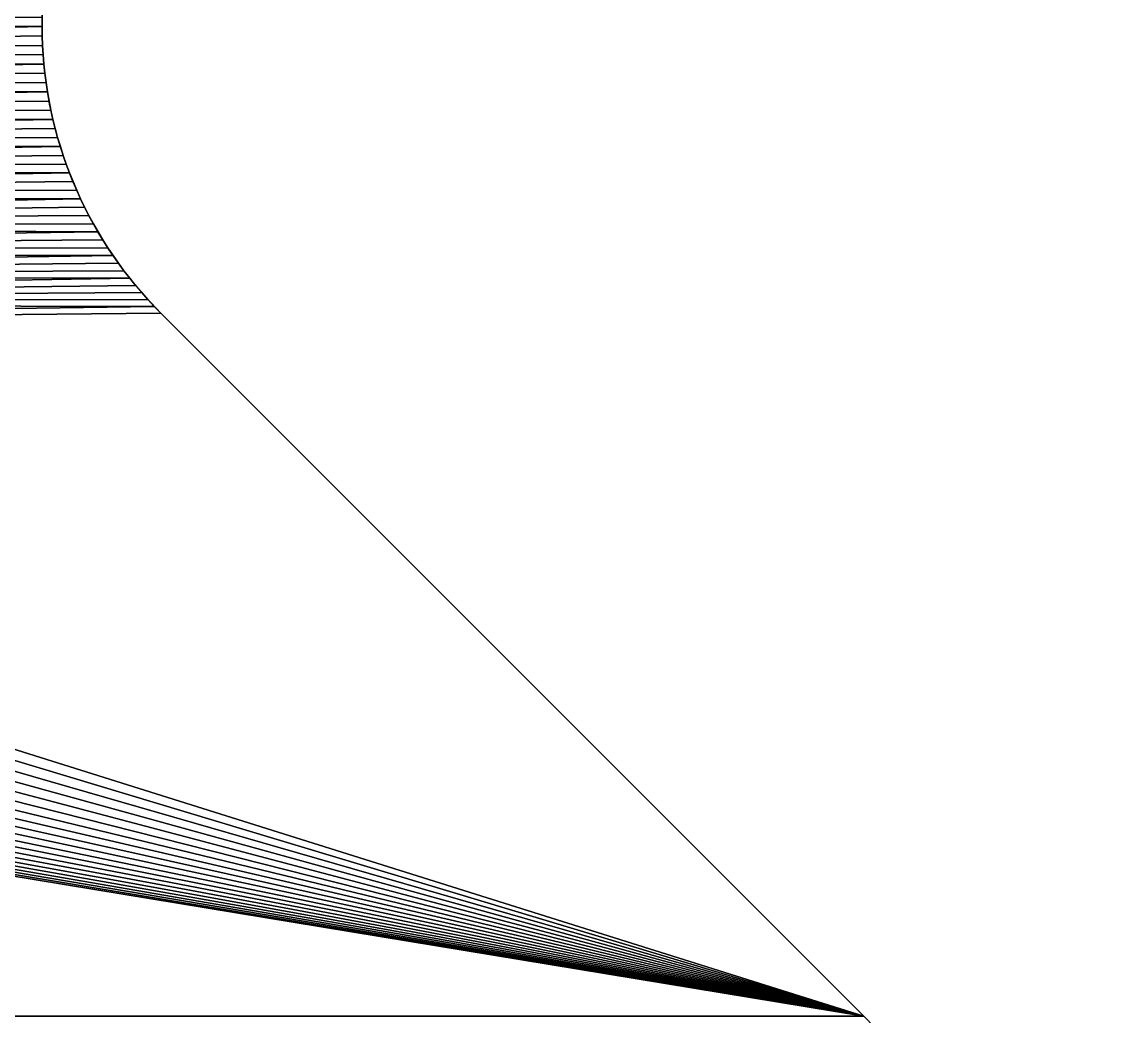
# Model space of a CAD drawing. Header units: millimetres. Extents: x 2854 to 3045, y 1707 to 1839.
# Drawn here: x 2960.748 to 2963.728, y 1827.956 to 1830.656 of the extents above; entities that cross this region are included whole.
import ezdxf

# ---------------------------------------------------------------- set-up
doc = ezdxf.new("R2010")
doc.units = ezdxf.units.MM

# ---------------------------------------------------------------- blocks, each defined once
blk = doc.blocks.new('Espaciador')
at = {"color": 250, "true_color": 0x1e1e1e}
for p, q in [((0.7182, 12.7933), (-1.191, 10.8841)), ((0.7182, 12.7933, 10), (-1.191, 10.8841, 10)), ((-1.3059, 10.7841), (-1.3059, 10.7841, 10))]:
    blk.add_line(p, q, dxfattribs=at)
at = {"color": 40, "true_color": 0xffcc32}
for p, q in [((0.7182, 12.7933), (0.7182, 12.7933, 10)), ((-1.191, 10.8841), (-1.191, 10.8841, 10))]:
    blk.add_line(p, q, dxfattribs=at)
for p, q in [((-1.2278, 10.849), (-1.2278, 10.849, 10)), ((-1.2092, 10.8664), (-1.2092, 10.8664, 10)), ((-1.2468, 10.8321), (-1.2468, 10.8321, 10)), ((-1.2858, 10.7997), (-1.2858, 10.7997, 10)), ((-1.2661, 10.8157), (-1.2661, 10.8157, 10)), ((-1.3264, 10.769), (-1.3264, 10.769, 10)), ((-1.3683, 10.7403), (-1.3683, 10.7403, 10)), ((-1.3472, 10.7544), (-1.3472, 10.7544, 10)), ((-1.4336, 10.7009), (-1.4336, 10.7009, 10)), ((-1.4115, 10.7136), (-1.4115, 10.7136, 10)), ((-1.3898, 10.7267), (-1.3898, 10.7267, 10)), ((-1.4785, 10.6772), (-1.4785, 10.6772, 10)), ((-1.4559, 10.6888), (-1.4559, 10.6888, 10)), ((-1.5479, 10.6457), (-1.5479, 10.6457, 10)), ((-1.5245, 10.6557), (-1.5245, 10.6557, 10)), ((-1.5014, 10.6662), (-1.5014, 10.6662, 10)), ((-1.6435, 10.6112), (-1.6435, 10.6112, 10)), ((-1.6193, 10.6189), (-1.6193, 10.6189, 10)), ((-1.5953, 10.6273), (-1.5953, 10.6273, 10)), ((-1.5715, 10.6362), (-1.5715, 10.6362, 10)), ((-1.7667, 10.5807), (-1.7667, 10.5807, 10)), ((-1.7418, 10.5856), (-1.7418, 10.5856, 10)), ((-1.717, 10.5911), (-1.717, 10.5911, 10)), ((-1.6923, 10.5972), (-1.6923, 10.5972, 10)), ((-1.6678, 10.6039), (-1.6678, 10.6039, 10)), ((-1.9688, 10.5619), (-1.9688, 10.5619, 10)), ((-1.9434, 10.5622), (-1.9434, 10.5622, 10)), ((-1.918, 10.5631), (-1.918, 10.5631, 10)), ((-1.8927, 10.5646), (-1.8927, 10.5646, 10)), ((-1.8673, 10.5666), (-1.8673, 10.5666, 10)), ((-1.8421, 10.5693), (-1.8421, 10.5693, 10)), ((-1.8169, 10.5725), (-1.8169, 10.5725, 10)), ((-1.7917, 10.5763), (-1.7917, 10.5763, 10))]:
    blk.add_line(p, q)
at = {"color": 250, "true_color": 0x1e1e1e, "extrusion": (-4.04544e-32, -4.04544e-32, -1)}
blk.add_arc((1.9688, 11.6619), 1.1, 225, 315, dxfattribs=at)
at = {"color": 250, "true_color": 0x1e1e1e, "extrusion": (-5.80078e-14, 5.80078e-14, -1)}
blk.add_arc((1.9688, 11.6619, -10), 1.1, 225, 315, dxfattribs=at)
at = {"color": 250, "true_color": 0x1e1e1e}
mesh = blk.add_polyface(dxfattribs=at)
corners = [(-1.8903, 7.0788), (-1.9688, 10.5619), (-1.9434, 10.5622), (-1.918, 10.5631), (-1.8927, 10.5646), (-1.8673, 10.5666), (-1.812, 7.0726), (-1.8421, 10.5693), (-1.8169, 10.5725), (-1.7917, 10.5763), (-1.7342, 7.0623), (-1.7667, 10.5807), (-1.7418, 10.5856), (-1.717, 10.5911), (-1.657, 7.048), (-1.6923, 10.5972), (-1.6678, 10.6039), (-1.6435, 10.6112), (-1.5806, 7.0297), (-1.6193, 10.6189), (-1.5953, 10.6273), (-1.5715, 10.6362), (-1.5053, 7.0074), (-1.5479, 10.6457), (-1.5245, 10.6557), (-1.5014, 10.6662), (-1.4313, 6.9812), (-1.4785, 10.6772), (-1.4559, 10.6888), (-1.4336, 10.7009), (-1.4115, 10.7136), (-1.3587, 6.9511), (-1.3898, 10.7267), (-1.3683, 10.7403), (-1.3472, 10.7544), (-1.2879, 6.9173), (-1.3264, 10.769), (-1.3059, 10.7841), (-1.2858, 10.7997), (-1.2188, 6.8798), (-1.2661, 10.8157), (-1.2468, 10.8321), (-1.2278, 10.849), (-1.2092, 10.8664), (-1.1519, 6.8388), (-1.191, 10.8841), (0.7182, 12.7933), (-1.0872, 6.7943), (-1.0249, 6.7465), (-0.9651, 6.6955), (1.7309, 10.5306), (1.6793, 13.4539), (1.7563, 13.487), (1.7326, 10.596), (1.7378, 10.6612), (1.7463, 10.7261), (1.7582, 10.7904)]
mesh.append_faces([[corners[k] for k in face] for face in [(44, 46, 47), (47, 46, 48), (48, 46, 49), (50, 52, 53), (53, 52, 54), (54, 52, 55), (55, 52, 56)]], dxfattribs={"vtx0": -1, "vtx1": -1, "color": 250})
mesh.append_faces([[corners[k] for k in face] for face in [(0, 1, 2), (0, 2, 3), (0, 3, 4), (0, 4, 5), (6, 5, 7), (6, 7, 8), (6, 8, 9), (10, 9, 11), (10, 11, 12), (10, 12, 13), (14, 13, 15), (14, 15, 16), (14, 16, 17), (18, 17, 19), (18, 19, 20), (18, 20, 21), (22, 21, 23), (22, 23, 24), (22, 24, 25), (26, 25, 27), (26, 27, 28), (26, 28, 29), (26, 29, 30), (31, 30, 32), (31, 32, 33), (31, 33, 34), (35, 34, 36), (35, 36, 37), (35, 37, 38), (39, 38, 40), (39, 40, 41), (39, 41, 42), (39, 42, 43), (44, 43, 45), (44, 45, 46), (50, 51, 52)]], dxfattribs={"vtx0": -1, "vtx2": -1, "color": 250})
mesh = blk.add_polyface(dxfattribs=at)
corners = [(1.6793, 13.4539, 10), (1.7309, 10.5306, 10), (1.7563, 13.487, 10), (1.7326, 10.596, 10), (1.7378, 10.6612, 10), (1.7463, 10.7261, 10), (1.7582, 10.7904, 10), (-1.9688, 10.5619, 10), (-1.8903, 7.0788, 10), (-1.9434, 10.5622, 10), (-1.918, 10.5631, 10), (-1.8927, 10.5646, 10), (-1.8673, 10.5666, 10), (-1.812, 7.0726, 10), (-1.8421, 10.5693, 10), (-1.8169, 10.5725, 10), (-1.7917, 10.5763, 10), (-1.7342, 7.0623, 10), (-1.7667, 10.5807, 10), (-1.7418, 10.5856, 10), (-1.717, 10.5911, 10), (-1.657, 7.048, 10), (-1.6923, 10.5972, 10), (-1.6678, 10.6039, 10), (-1.6435, 10.6112, 10), (-1.5806, 7.0297, 10), (-1.6193, 10.6189, 10), (-1.5953, 10.6273, 10), (-1.5715, 10.6362, 10), (-1.5053, 7.0074, 10), (-1.5479, 10.6457, 10), (-1.5245, 10.6557, 10), (-1.5014, 10.6662, 10), (-1.4313, 6.9812, 10), (-1.4785, 10.6772, 10), (-1.4559, 10.6888, 10), (-1.4336, 10.7009, 10), (-1.4115, 10.7136, 10), (-1.3587, 6.9511, 10), (-1.3898, 10.7267, 10), (-1.3683, 10.7403, 10), (-1.3472, 10.7544, 10), (-1.2879, 6.9173, 10), (-1.3264, 10.769, 10), (-1.3059, 10.7841, 10), (-1.2858, 10.7997, 10), (-1.2188, 6.8798, 10), (-1.2661, 10.8157, 10), (-1.2468, 10.8321, 10), (-1.2278, 10.849, 10), (-1.2092, 10.8664, 10), (-1.1519, 6.8388, 10), (-1.191, 10.8841, 10), (0.7182, 12.7933, 10), (-1.0872, 6.7943, 10), (-1.0249, 6.7465, 10), (-0.9651, 6.6955, 10)]
mesh.append_faces([[corners[k] for k in face] for face in [(0, 1, 2), (7, 8, 9), (9, 8, 10), (10, 8, 11), (11, 8, 12), (12, 13, 14), (14, 13, 15), (15, 13, 16), (16, 17, 18), (18, 17, 19), (19, 17, 20), (20, 21, 22), (22, 21, 23), (23, 21, 24), (24, 25, 26), (26, 25, 27), (27, 25, 28), (28, 29, 30), (30, 29, 31), (31, 29, 32), (32, 33, 34), (34, 33, 35), (35, 33, 36), (36, 33, 37), (37, 38, 39), (39, 38, 40), (40, 38, 41), (41, 42, 43), (43, 42, 44), (44, 42, 45), (45, 46, 47), (47, 46, 48), (48, 46, 49), (49, 46, 50), (50, 51, 52), (52, 51, 53)]], dxfattribs={"vtx0": -1, "vtx1": -1, "color": 250})
mesh.append_faces([[corners[k] for k in face] for face in [(2, 1, 3), (2, 3, 4), (2, 4, 5), (2, 5, 6), (53, 51, 54), (53, 54, 55), (53, 55, 56)]], dxfattribs={"vtx0": -1, "vtx2": -1, "color": 250})
mesh = blk.add_polyface(dxfattribs=at)
corners = [(-1.9434, 0.5994), (-1.9688, 4.0808), (-1.8903, 4.0829), (-1.8673, 0.595), (-1.812, 4.089), (-1.7917, 0.5853), (-1.7342, 4.0993), (-1.717, 0.5705), (-1.657, 4.1136), (-1.6435, 0.5505), (-1.5806, 4.1319), (-1.5715, 0.5254), (-1.5053, 4.1542), (-1.5014, 0.4954), (-1.4313, 4.1804), (-1.4115, 0.4481), (-1.3587, 4.2105), (-1.3472, 0.4072), (-1.2879, 4.2443), (-1.2858, 0.362), (-1.2188, 4.2818), (-1.2092, 0.2953), (-1.1519, 4.3228), (0.7182, -1.6317), (-1.0249, 4.4151), (-0.9651, 4.4661), (-0.9082, 4.5201), (-0.8541, 4.5771), (-0.8031, 4.6368), (-0.7553, 4.6991), (-0.7108, 4.7638), (-0.6698, 4.8308), (-0.6323, 4.8998), (-0.5985, 4.9707), (-0.5685, 5.0433), (-0.5423, 5.1173), (-0.52, 5.1926), (-0.5016, 5.2689), (-0.4873, 5.3462), (-0.4771, 5.424), (-0.4709, 5.5023), (-0.4688, 5.5808), (0.7182, 12.7933), (0.7782, 12.8518), (0.7782, -1.6901), (0.8397, 12.9086), (0.8397, -1.747), (0.9027, -1.8022), (0.9671, 13.0174), (0.9671, -1.8558), (1.0329, 13.0693), (1.0329, -1.9077), (1.1, 13.1194), (1.1, -1.9578), (1.1684, 13.1678), (1.1684, -2.0061), (1.2381, 13.2143), (1.2381, -2.0527), (1.3089, 13.259), (1.3089, -2.0974), (1.3809, 13.3018), (1.3809, -2.1402), (1.454, -2.1812), (1.5281, 13.3818), (1.5281, -2.2202), (1.6033, 13.4188), (1.6033, -2.2572), (1.6793, 13.4539), (1.6793, -2.2923)]
mesh.append_faces([[corners[k] for k in face] for face in [(23, 43, 44), (44, 45, 46), (46, 45, 47), (47, 48, 49), (49, 50, 51), (51, 52, 53), (53, 54, 55), (55, 56, 57), (57, 58, 59), (59, 60, 61), (61, 60, 62), (62, 63, 64), (64, 65, 66), (66, 67, 68)]], dxfattribs={"vtx0": -1, "vtx1": -1, "color": 250})
mesh.append_faces([[corners[k] for k in face] for face in [(23, 41, 42)]], dxfattribs={"vtx0": -1, "vtx1": -1, "vtx2": -1, "color": 250})
mesh.append_faces([[corners[k] for k in face] for face in [(0, 1, 2), (3, 2, 4), (5, 4, 6), (7, 6, 8), (9, 8, 10), (11, 10, 12), (13, 12, 14), (15, 14, 16), (17, 16, 18), (19, 18, 20), (21, 20, 22), (23, 24, 25), (23, 25, 26), (23, 26, 27), (23, 27, 28), (23, 28, 29), (23, 29, 30), (23, 30, 31), (23, 31, 32), (23, 32, 33), (23, 33, 34), (23, 34, 35), (23, 35, 36), (23, 36, 37), (23, 37, 38), (23, 38, 39), (23, 39, 40), (23, 40, 41)]], dxfattribs={"vtx0": -1, "vtx2": -1, "color": 250})
mesh = blk.add_polyface(dxfattribs=at)
corners = [(-1.9688, 7.0808), (-1.9688, 10.5619), (-1.8903, 7.0788), (-1.8673, 10.5666), (-1.812, 7.0726), (-1.7917, 10.5763), (-1.7342, 7.0623), (-1.717, 10.5911), (-1.657, 7.048), (-1.6435, 10.6112), (-1.5806, 7.0297), (-1.5715, 10.6362), (-1.5053, 7.0074), (-1.5014, 10.6662), (-1.4313, 6.9812), (-1.4115, 10.7136), (-1.3587, 6.9511), (-1.3472, 10.7544), (-1.2879, 6.9173), (-1.2858, 10.7997), (-1.2188, 6.8798), (-1.2092, 10.8664), (-1.1519, 6.8388), (-0.9651, 6.6955), (0.7182, 12.7933), (-0.9082, 6.6415), (-0.8541, 6.5845), (-0.8031, 6.5248), (-0.7553, 6.4625), (-0.7108, 6.3978), (-0.6698, 6.3308), (-0.6323, 6.2618), (-0.5985, 6.1909), (-0.5685, 6.1184), (-0.5423, 6.0443), (-0.52, 5.969), (-0.5016, 5.8927), (-0.4873, 5.8155), (-0.4771, 5.7376), (-0.4709, 5.6593), (-0.4688, 5.5808), (0.7182, -1.6317), (0.7782, 12.8518), (0.7782, -1.6901), (0.8397, 12.9086), (0.9027, -1.8022), (0.9027, 12.9639), (0.9671, 13.0174), (0.9671, -1.8558), (1.0329, 13.0693), (1.0329, -1.9077), (1.1, 13.1194), (1.1, -1.9578), (1.1684, 13.1678), (1.1684, -2.0061), (1.2381, 13.2143), (1.2381, -2.0527), (1.3089, 13.259), (1.3089, -2.0974), (1.3809, 13.3018), (1.454, -2.1812), (1.454, 13.3428), (1.5281, 13.3818), (1.5281, -2.2202), (1.6033, 13.4188), (1.6033, -2.2572), (1.6793, 13.4539), (1.6793, -2.2923), (1.7309, 10.5306)]
mesh.append_faces([[corners[k] for k in face] for face in [(0, 1, 2), (2, 3, 4), (4, 5, 6), (6, 7, 8), (8, 9, 10), (10, 11, 12), (12, 13, 14), (14, 15, 16), (16, 17, 18), (18, 19, 20), (20, 21, 22), (23, 24, 25), (25, 24, 26), (26, 24, 27), (27, 24, 28), (28, 24, 29), (29, 24, 30), (30, 24, 31), (31, 24, 32), (32, 24, 33), (33, 24, 34), (34, 24, 35), (35, 24, 36), (36, 24, 37), (37, 24, 38), (38, 24, 39), (39, 24, 40)]], dxfattribs={"vtx0": -1, "vtx1": -1, "color": 250})
mesh.append_faces([[corners[k] for k in face] for face in [(67, 66, 68)]], dxfattribs={"vtx0": -1, "vtx1": -1, "vtx2": -1, "color": 250})
mesh.append_faces([[corners[k] for k in face] for face in [(41, 24, 42), (43, 42, 44), (45, 44, 46), (45, 46, 47), (48, 47, 49), (50, 49, 51), (52, 51, 53), (54, 53, 55), (56, 55, 57), (58, 57, 59), (60, 59, 61), (60, 61, 62), (63, 62, 64), (65, 64, 66)]], dxfattribs={"vtx0": -1, "vtx2": -1, "color": 250})
mesh = blk.add_polyface(dxfattribs=at)
corners = [(-1.9688, 4.0808, 10), (-1.9434, 0.5994, 10), (-1.8903, 4.0829, 10), (-1.8673, 0.595, 10), (-1.812, 4.089, 10), (-1.7917, 0.5853, 10), (-1.7342, 4.0993, 10), (-1.717, 0.5705, 10), (-1.657, 4.1136, 10), (-1.6435, 0.5505, 10), (-1.5806, 4.1319, 10), (-1.5715, 0.5254, 10), (-1.5053, 4.1542, 10), (-1.5014, 0.4954, 10), (-1.4313, 4.1804, 10), (-1.4115, 0.4481, 10), (-1.3587, 4.2105, 10), (-1.3472, 0.4072, 10), (-1.2879, 4.2443, 10), (-1.2858, 0.362, 10), (-1.2188, 4.2818, 10), (-1.2092, 0.2953, 10), (-1.1519, 4.3228, 10), (-1.0249, 4.4151, 10), (0.7182, -1.6317, 10), (-0.9651, 4.4661, 10), (-0.9082, 4.5201, 10), (-0.8541, 4.5771, 10), (-0.8031, 4.6368, 10), (-0.7553, 4.6991, 10), (-0.7108, 4.7638, 10), (-0.6698, 4.8308, 10), (-0.6323, 4.8998, 10), (-0.5985, 4.9707, 10), (-0.5685, 5.0433, 10), (-0.5423, 5.1173, 10), (-0.52, 5.1926, 10), (-0.5016, 5.2689, 10), (-0.4873, 5.3462, 10), (-0.4771, 5.424, 10), (-0.4709, 5.5023, 10), (-0.4688, 5.5808, 10), (0.7182, 12.7933, 10), (0.7782, 12.8518, 10), (0.7782, -1.6901, 10), (0.8397, 12.9086, 10), (0.8397, -1.747, 10), (0.9027, -1.8022, 10), (0.9671, 13.0174, 10), (0.9671, -1.8558, 10), (1.0329, -1.9077, 10), (1.1, 13.1194, 10), (1.1, -1.9578, 10), (1.1684, 13.1678, 10), (1.1684, -2.0061, 10), (1.2381, 13.2143, 10), (1.2381, -2.0527, 10), (1.3089, 13.259, 10), (1.3089, -2.0974, 10), (1.3809, 13.3018, 10), (1.3809, -2.1402, 10), (1.454, -2.1812, 10), (1.5281, 13.3818, 10), (1.5281, -2.2202, 10), (1.6033, 13.4188, 10), (1.6033, -2.2572, 10), (1.6793, 13.4539, 10), (1.6793, -2.2923, 10)]
mesh.append_faces([[corners[k] for k in face] for face in [(0, 1, 2), (2, 3, 4), (4, 5, 6), (6, 7, 8), (8, 9, 10), (10, 11, 12), (12, 13, 14), (14, 15, 16), (16, 17, 18), (18, 19, 20), (20, 21, 22), (23, 24, 25), (25, 24, 26), (26, 24, 27), (27, 24, 28), (28, 24, 29), (29, 24, 30), (30, 24, 31), (31, 24, 32), (32, 24, 33), (33, 24, 34), (34, 24, 35), (35, 24, 36), (36, 24, 37), (37, 24, 38), (38, 24, 39), (39, 24, 40), (40, 24, 41)]], dxfattribs={"vtx0": -1, "vtx1": -1, "color": 250})
mesh.append_faces([[corners[k] for k in face] for face in [(41, 24, 42)]], dxfattribs={"vtx0": -1, "vtx1": -1, "vtx2": -1, "color": 250})
mesh.append_faces([[corners[k] for k in face] for face in [(43, 24, 44), (45, 44, 46), (45, 46, 47), (48, 47, 49), (48, 49, 50), (51, 50, 52), (53, 52, 54), (55, 54, 56), (57, 56, 58), (59, 58, 60), (59, 60, 61), (62, 61, 63), (64, 63, 65), (66, 65, 67)]], dxfattribs={"vtx0": -1, "vtx2": -1, "color": 250})
mesh = blk.add_polyface(dxfattribs=at)
corners = [(0.7182, 12.7933, 10), (0.7182, -1.6317, 10), (0.7782, 12.8518, 10), (0.7782, -1.6901, 10), (0.8397, 12.9086, 10), (0.9027, -1.8022, 10), (0.9027, 12.9639, 10), (0.9671, 13.0174, 10), (1.0329, -1.9077, 10), (1.0329, 13.0693, 10), (1.1, 13.1194, 10), (1.1, -1.9578, 10), (1.1684, 13.1678, 10), (1.1684, -2.0061, 10), (1.2381, 13.2143, 10), (1.2381, -2.0527, 10), (1.3089, 13.259, 10), (1.3089, -2.0974, 10), (1.3809, 13.3018, 10), (1.454, -2.1812, 10), (1.454, 13.3428, 10), (1.5281, 13.3818, 10), (1.5281, -2.2202, 10), (1.6033, 13.4188, 10), (1.6033, -2.2572, 10), (1.6793, 13.4539, 10), (1.6793, -2.2923, 10), (1.7309, 10.5306, 10), (-1.9688, 10.5619, 10), (-1.9688, 7.0808, 10), (-1.8903, 7.0788, 10), (-1.8673, 10.5666, 10), (-1.812, 7.0726, 10), (-1.7917, 10.5763, 10), (-1.7342, 7.0623, 10), (-1.717, 10.5911, 10), (-1.657, 7.048, 10), (-1.6435, 10.6112, 10), (-1.5806, 7.0297, 10), (-1.5715, 10.6362, 10), (-1.5053, 7.0074, 10), (-1.5014, 10.6662, 10), (-1.4313, 6.9812, 10), (-1.4115, 10.7136, 10), (-1.3587, 6.9511, 10), (-1.3472, 10.7544, 10), (-1.2879, 6.9173, 10), (-1.2858, 10.7997, 10), (-1.2188, 6.8798, 10), (-1.2092, 10.8664, 10), (-1.1519, 6.8388, 10), (-0.9651, 6.6955, 10), (-0.9082, 6.6415, 10), (-0.8541, 6.5845, 10), (-0.8031, 6.5248, 10), (-0.7553, 6.4625, 10), (-0.7108, 6.3978, 10), (-0.6698, 6.3308, 10), (-0.6323, 6.2618, 10), (-0.5985, 6.1909, 10), (-0.5685, 6.1184, 10), (-0.5423, 6.0443, 10), (-0.52, 5.969, 10), (-0.5016, 5.8927, 10), (-0.4873, 5.8155, 10), (-0.4771, 5.7376, 10), (-0.4709, 5.6593, 10), (-0.4688, 5.5808, 10)]
mesh.append_faces([[corners[k] for k in face] for face in [(0, 1, 2), (2, 3, 4), (4, 5, 6), (6, 5, 7), (7, 8, 9), (9, 8, 10), (10, 11, 12), (12, 13, 14), (14, 15, 16), (16, 17, 18), (18, 19, 20), (20, 19, 21), (21, 22, 23), (23, 24, 25)]], dxfattribs={"vtx0": -1, "vtx1": -1, "color": 250})
mesh.append_faces([[corners[k] for k in face] for face in [(25, 26, 27)]], dxfattribs={"vtx0": -1, "vtx1": -1, "vtx2": -1, "color": 250})
mesh.append_faces([[corners[k] for k in face] for face in [(28, 29, 30), (31, 30, 32), (33, 32, 34), (35, 34, 36), (37, 36, 38), (39, 38, 40), (41, 40, 42), (43, 42, 44), (45, 44, 46), (47, 46, 48), (49, 48, 50), (0, 51, 52), (0, 52, 53), (0, 53, 54), (0, 54, 55), (0, 55, 56), (0, 56, 57), (0, 57, 58), (0, 58, 59), (0, 59, 60), (0, 60, 61), (0, 61, 62), (0, 62, 63), (0, 63, 64), (0, 64, 65), (0, 65, 66), (0, 66, 67)]], dxfattribs={"vtx0": -1, "vtx2": -1, "color": 250})
mesh = blk.add_polyface(dxfattribs=at)
corners = [(0.7182, 12.7933, 10), (0.7782, 12.8518), (0.7182, 12.7933), (0.7782, 12.8518, 10)]
mesh.append_faces([[corners[k] for k in face] for face in [(0, 1, 2), (1, 0, 3)]], dxfattribs={"vtx0": -1, "color": 250})
mesh = blk.add_polyface(dxfattribs=at)
corners = [(0.7182, 12.7933, 10), (-1.191, 10.8841), (-1.191, 10.8841, 10), (0.7182, 12.7933)]
mesh.append_faces([[corners[k] for k in face] for face in [(0, 1, 2), (1, 0, 3)]], dxfattribs={"vtx0": -1, "color": 250})
mesh = blk.add_polyface(dxfattribs=at)
corners = [(-1.2092, 10.8664, 10), (-1.191, 10.8841), (-1.2092, 10.8664), (-1.191, 10.8841, 10)]
mesh.append_faces([[corners[k] for k in face] for face in [(0, 1, 2), (1, 0, 3)]], dxfattribs={"vtx0": -1, "color": 250})
mesh = blk.add_polyface(dxfattribs=at)
corners = [(-2.7188, 6.8798), (-2.7285, 10.8664), (-2.7099, 10.849), (-2.6498, 6.9173), (-2.6909, 10.8321), (-2.6716, 10.8157), (-2.6518, 10.7997), (-2.6317, 10.7841), (-2.5789, 6.9511), (-2.6113, 10.769), (-2.5905, 10.7544), (-2.5694, 10.7403), (-2.5064, 6.9812), (-2.5479, 10.7267), (-2.5262, 10.7136), (-2.5041, 10.7009), (-2.4324, 7.0074), (-2.4818, 10.6888), (-2.4592, 10.6772), (-2.4363, 10.6662), (-2.4132, 10.6557), (-2.3571, 7.0297), (-2.3898, 10.6457), (-2.3662, 10.6362), (-2.3424, 10.6273), (-2.2807, 7.048), (-2.3184, 10.6189), (-2.2942, 10.6112), (-2.2699, 10.6039), (-2.2035, 7.0623), (-2.2454, 10.5972), (-2.2207, 10.5911), (-2.1959, 10.5856), (-2.1256, 7.0726), (-2.171, 10.5807), (-2.1459, 10.5763), (-2.1208, 10.5725), (-2.0473, 7.0788), (-2.0956, 10.5693), (-2.0703, 10.5666), (-2.045, 10.5646), (-1.9688, 7.0808), (-2.0196, 10.5631), (-1.9942, 10.5622), (-1.9688, 10.5619)]
mesh.append_faces([[corners[k] for k in face] for face in [(0, 2, 3), (3, 7, 8), (8, 11, 12), (12, 15, 16), (16, 20, 21), (21, 24, 25), (25, 28, 29), (29, 32, 33), (33, 36, 37), (37, 40, 41)]], dxfattribs={"vtx0": -1, "vtx1": -1, "color": 250})
mesh.append_faces([[corners[k] for k in face] for face in [(0, 1, 2), (3, 2, 4), (3, 4, 5), (3, 5, 6), (3, 6, 7), (8, 7, 9), (8, 9, 10), (8, 10, 11), (12, 11, 13), (12, 13, 14), (12, 14, 15), (16, 15, 17), (16, 17, 18), (16, 18, 19), (16, 19, 20), (21, 20, 22), (21, 22, 23), (21, 23, 24), (25, 24, 26), (25, 26, 27), (25, 27, 28), (29, 28, 30), (29, 30, 31), (29, 31, 32), (33, 32, 34), (33, 34, 35), (33, 35, 36), (37, 36, 38), (37, 38, 39), (37, 39, 40), (41, 40, 42), (41, 42, 43), (41, 43, 44)]], dxfattribs={"vtx0": -1, "vtx2": -1, "color": 250})
mesh = blk.add_polyface(dxfattribs=at)
corners = [(-2.7285, 10.8664, 10), (-2.7188, 6.8798, 10), (-2.7099, 10.849, 10), (-2.6498, 6.9173, 10), (-2.6909, 10.8321, 10), (-2.6716, 10.8157, 10), (-2.6518, 10.7997, 10), (-2.6317, 10.7841, 10), (-2.5789, 6.9511, 10), (-2.6113, 10.769, 10), (-2.5905, 10.7544, 10), (-2.5694, 10.7403, 10), (-2.5064, 6.9812, 10), (-2.5479, 10.7267, 10), (-2.5262, 10.7136, 10), (-2.5041, 10.7009, 10), (-2.4324, 7.0074, 10), (-2.4818, 10.6888, 10), (-2.4592, 10.6772, 10), (-2.4363, 10.6662, 10), (-2.4132, 10.6557, 10), (-2.3571, 7.0297, 10), (-2.3898, 10.6457, 10), (-2.3662, 10.6362, 10), (-2.3424, 10.6273, 10), (-2.2807, 7.048, 10), (-2.3184, 10.6189, 10), (-2.2942, 10.6112, 10), (-2.2699, 10.6039, 10), (-2.2035, 7.0623, 10), (-2.2454, 10.5972, 10), (-2.2207, 10.5911, 10), (-2.1959, 10.5856, 10), (-2.1256, 7.0726, 10), (-2.171, 10.5807, 10), (-2.1459, 10.5763, 10), (-2.1208, 10.5725, 10), (-2.0473, 7.0788, 10), (-2.0956, 10.5693, 10), (-2.0703, 10.5666, 10), (-2.045, 10.5646, 10), (-1.9688, 7.0808, 10), (-2.0196, 10.5631, 10), (-1.9942, 10.5622, 10), (-1.9688, 10.5619, 10)]
mesh.append_faces([[corners[k] for k in face] for face in [(0, 1, 2), (2, 3, 4), (4, 3, 5), (5, 3, 6), (6, 3, 7), (7, 8, 9), (9, 8, 10), (10, 8, 11), (11, 12, 13), (13, 12, 14), (14, 12, 15), (15, 16, 17), (17, 16, 18), (18, 16, 19), (19, 16, 20), (20, 21, 22), (22, 21, 23), (23, 21, 24), (24, 25, 26), (26, 25, 27), (27, 25, 28), (28, 29, 30), (30, 29, 31), (31, 29, 32), (32, 33, 34), (34, 33, 35), (35, 33, 36), (36, 37, 38), (38, 37, 39), (39, 37, 40), (40, 41, 42), (42, 41, 43), (43, 41, 44)]], dxfattribs={"vtx0": -1, "vtx1": -1, "color": 250})
mesh.append_faces([[corners[k] for k in face] for face in [(2, 1, 3), (7, 3, 8), (11, 8, 12), (15, 12, 16), (20, 16, 21), (24, 21, 25), (28, 25, 29), (32, 29, 33), (36, 33, 37), (40, 37, 41)]], dxfattribs={"vtx0": -1, "vtx2": -1, "color": 250})
mesh = blk.add_polyface(dxfattribs=at)
corners = [(-1.2468, 10.8321, 10), (-1.2278, 10.849), (-1.2468, 10.8321), (-1.2278, 10.849, 10)]
mesh.append_faces([[corners[k] for k in face] for face in [(0, 1, 2), (1, 0, 3)]], dxfattribs={"vtx0": -1, "color": 250})
mesh = blk.add_polyface(dxfattribs=at)
corners = [(-1.2278, 10.849, 10), (-1.2092, 10.8664), (-1.2278, 10.849), (-1.2092, 10.8664, 10)]
mesh.append_faces([[corners[k] for k in face] for face in [(0, 1, 2), (1, 0, 3)]], dxfattribs={"vtx0": -1, "color": 250})
mesh = blk.add_polyface(dxfattribs=at)
corners = [(-1.2661, 10.8157, 10), (-1.2468, 10.8321), (-1.2661, 10.8157), (-1.2468, 10.8321, 10)]
mesh.append_faces([[corners[k] for k in face] for face in [(0, 1, 2), (1, 0, 3)]], dxfattribs={"vtx0": -1, "color": 250})
mesh = blk.add_polyface(dxfattribs=at)
corners = [(-1.3059, 10.7841, 10), (-1.2858, 10.7997), (-1.3059, 10.7841), (-1.2858, 10.7997, 10)]
mesh.append_faces([[corners[k] for k in face] for face in [(0, 1, 2), (1, 0, 3)]], dxfattribs={"vtx0": -1, "color": 250})
mesh = blk.add_polyface(dxfattribs=at)
corners = [(-1.2858, 10.7997, 10), (-1.2661, 10.8157), (-1.2858, 10.7997), (-1.2661, 10.8157, 10)]
mesh.append_faces([[corners[k] for k in face] for face in [(0, 1, 2), (1, 0, 3)]], dxfattribs={"vtx0": -1, "color": 250})
mesh = blk.add_polyface(dxfattribs=at)
corners = [(-1.3472, 10.7544, 10), (-1.3264, 10.769), (-1.3472, 10.7544), (-1.3264, 10.769, 10)]
mesh.append_faces([[corners[k] for k in face] for face in [(0, 1, 2), (1, 0, 3)]], dxfattribs={"vtx0": -1, "color": 250})
mesh = blk.add_polyface(dxfattribs=at)
corners = [(-1.3264, 10.769, 10), (-1.3059, 10.7841), (-1.3264, 10.769), (-1.3059, 10.7841, 10)]
mesh.append_faces([[corners[k] for k in face] for face in [(0, 1, 2), (1, 0, 3)]], dxfattribs={"vtx0": -1, "color": 250})
mesh = blk.add_polyface(dxfattribs=at)
corners = [(-1.3898, 10.7267, 10), (-1.3683, 10.7403), (-1.3898, 10.7267), (-1.3683, 10.7403, 10)]
mesh.append_faces([[corners[k] for k in face] for face in [(0, 1, 2), (1, 0, 3)]], dxfattribs={"vtx0": -1, "color": 250})
mesh = blk.add_polyface(dxfattribs=at)
corners = [(-1.3683, 10.7403, 10), (-1.3472, 10.7544), (-1.3683, 10.7403), (-1.3472, 10.7544, 10)]
mesh.append_faces([[corners[k] for k in face] for face in [(0, 1, 2), (1, 0, 3)]], dxfattribs={"vtx0": -1, "color": 250})
mesh = blk.add_polyface(dxfattribs=at)
corners = [(-1.4559, 10.6888, 10), (-1.4336, 10.7009), (-1.4559, 10.6888), (-1.4336, 10.7009, 10)]
mesh.append_faces([[corners[k] for k in face] for face in [(0, 1, 2), (1, 0, 3)]], dxfattribs={"vtx0": -1, "color": 250})
mesh = blk.add_polyface(dxfattribs=at)
corners = [(-1.4336, 10.7009, 10), (-1.4115, 10.7136), (-1.4336, 10.7009), (-1.4115, 10.7136, 10)]
mesh.append_faces([[corners[k] for k in face] for face in [(0, 1, 2), (1, 0, 3)]], dxfattribs={"vtx0": -1, "color": 250})
mesh = blk.add_polyface(dxfattribs=at)
corners = [(-1.4115, 10.7136, 10), (-1.3898, 10.7267), (-1.4115, 10.7136), (-1.3898, 10.7267, 10)]
mesh.append_faces([[corners[k] for k in face] for face in [(0, 1, 2), (1, 0, 3)]], dxfattribs={"vtx0": -1, "color": 250})
mesh = blk.add_polyface(dxfattribs=at)
corners = [(-1.5014, 10.6662, 10), (-1.4785, 10.6772), (-1.5014, 10.6662), (-1.4785, 10.6772, 10)]
mesh.append_faces([[corners[k] for k in face] for face in [(0, 1, 2), (1, 0, 3)]], dxfattribs={"vtx0": -1, "color": 250})
mesh = blk.add_polyface(dxfattribs=at)
corners = [(-1.4785, 10.6772, 10), (-1.4559, 10.6888), (-1.4785, 10.6772), (-1.4559, 10.6888, 10)]
mesh.append_faces([[corners[k] for k in face] for face in [(0, 1, 2), (1, 0, 3)]], dxfattribs={"vtx0": -1, "color": 250})
mesh = blk.add_polyface(dxfattribs=at)
corners = [(-1.5715, 10.6362, 10), (-1.5479, 10.6457), (-1.5715, 10.6362), (-1.5479, 10.6457, 10)]
mesh.append_faces([[corners[k] for k in face] for face in [(0, 1, 2), (1, 0, 3)]], dxfattribs={"vtx0": -1, "color": 250})
mesh = blk.add_polyface(dxfattribs=at)
corners = [(-1.5479, 10.6457, 10), (-1.5245, 10.6557), (-1.5479, 10.6457), (-1.5245, 10.6557, 10)]
mesh.append_faces([[corners[k] for k in face] for face in [(0, 1, 2), (1, 0, 3)]], dxfattribs={"vtx0": -1, "color": 250})
mesh = blk.add_polyface(dxfattribs=at)
corners = [(-1.5245, 10.6557, 10), (-1.5014, 10.6662), (-1.5245, 10.6557), (-1.5014, 10.6662, 10)]
mesh.append_faces([[corners[k] for k in face] for face in [(0, 1, 2), (1, 0, 3)]], dxfattribs={"vtx0": -1, "color": 250})
mesh = blk.add_polyface(dxfattribs=at)
corners = [(-1.6678, 10.6039), (-1.6435, 10.6112, 10), (-1.6435, 10.6112), (-1.6678, 10.6039, 10)]
mesh.append_faces([[corners[k] for k in face] for face in [(0, 1, 2), (1, 0, 3)]], dxfattribs={"vtx0": -1, "color": 250})
mesh = blk.add_polyface(dxfattribs=at)
corners = [(-1.6435, 10.6112, 10), (-1.6193, 10.6189), (-1.6435, 10.6112), (-1.6193, 10.6189, 10)]
mesh.append_faces([[corners[k] for k in face] for face in [(0, 1, 2), (1, 0, 3)]], dxfattribs={"vtx0": -1, "color": 250})
mesh = blk.add_polyface(dxfattribs=at)
corners = [(-1.6193, 10.6189, 10), (-1.5953, 10.6273), (-1.6193, 10.6189), (-1.5953, 10.6273, 10)]
mesh.append_faces([[corners[k] for k in face] for face in [(0, 1, 2), (1, 0, 3)]], dxfattribs={"vtx0": -1, "color": 250})
mesh = blk.add_polyface(dxfattribs=at)
corners = [(-1.5953, 10.6273, 10), (-1.5715, 10.6362), (-1.5953, 10.6273), (-1.5715, 10.6362, 10)]
mesh.append_faces([[corners[k] for k in face] for face in [(0, 1, 2), (1, 0, 3)]], dxfattribs={"vtx0": -1, "color": 250})
mesh = blk.add_polyface(dxfattribs=at)
corners = [(-1.7917, 10.5763, 10), (-1.7667, 10.5807), (-1.7917, 10.5763), (-1.7667, 10.5807, 10)]
mesh.append_faces([[corners[k] for k in face] for face in [(0, 1, 2), (1, 0, 3)]], dxfattribs={"vtx0": -1, "color": 250})
mesh = blk.add_polyface(dxfattribs=at)
corners = [(-1.7667, 10.5807, 10), (-1.7418, 10.5856), (-1.7667, 10.5807), (-1.7418, 10.5856, 10)]
mesh.append_faces([[corners[k] for k in face] for face in [(0, 1, 2), (1, 0, 3)]], dxfattribs={"vtx0": -1, "color": 250})
mesh = blk.add_polyface(dxfattribs=at)
corners = [(-1.7418, 10.5856, 10), (-1.717, 10.5911), (-1.7418, 10.5856), (-1.717, 10.5911, 10)]
mesh.append_faces([[corners[k] for k in face] for face in [(0, 1, 2), (1, 0, 3)]], dxfattribs={"vtx0": -1, "color": 250})
mesh = blk.add_polyface(dxfattribs=at)
corners = [(-1.717, 10.5911, 10), (-1.6923, 10.5972), (-1.717, 10.5911), (-1.6923, 10.5972, 10)]
mesh.append_faces([[corners[k] for k in face] for face in [(0, 1, 2), (1, 0, 3)]], dxfattribs={"vtx0": -1, "color": 250})
mesh = blk.add_polyface(dxfattribs=at)
corners = [(-1.6923, 10.5972, 10), (-1.6678, 10.6039), (-1.6923, 10.5972), (-1.6678, 10.6039, 10)]
mesh.append_faces([[corners[k] for k in face] for face in [(0, 1, 2), (1, 0, 3)]], dxfattribs={"vtx0": -1, "color": 250})
mesh = blk.add_polyface(dxfattribs=at)
corners = [(-1.9942, 10.5622, 10), (-1.9688, 10.5619), (-1.9942, 10.5622), (-1.9688, 10.5619, 10)]
mesh.append_faces([[corners[k] for k in face] for face in [(0, 1, 2), (1, 0, 3)]], dxfattribs={"vtx0": -1, "color": 250})
mesh = blk.add_polyface(dxfattribs=at)
corners = [(-1.9688, 10.5619, 10), (-1.9434, 10.5622), (-1.9688, 10.5619), (-1.9434, 10.5622, 10)]
mesh.append_faces([[corners[k] for k in face] for face in [(0, 1, 2), (1, 0, 3)]], dxfattribs={"vtx0": -1, "color": 250})
mesh = blk.add_polyface(dxfattribs=at)
corners = [(-1.9434, 10.5622, 10), (-1.918, 10.5631), (-1.9434, 10.5622), (-1.918, 10.5631, 10)]
mesh.append_faces([[corners[k] for k in face] for face in [(0, 1, 2), (1, 0, 3)]], dxfattribs={"vtx0": -1, "color": 250})
mesh = blk.add_polyface(dxfattribs=at)
corners = [(-1.918, 10.5631, 10), (-1.8927, 10.5646), (-1.918, 10.5631), (-1.8927, 10.5646, 10)]
mesh.append_faces([[corners[k] for k in face] for face in [(0, 1, 2), (1, 0, 3)]], dxfattribs={"vtx0": -1, "color": 250})
mesh = blk.add_polyface(dxfattribs=at)
corners = [(-1.8927, 10.5646, 10), (-1.8673, 10.5666), (-1.8927, 10.5646), (-1.8673, 10.5666, 10)]
mesh.append_faces([[corners[k] for k in face] for face in [(0, 1, 2), (1, 0, 3)]], dxfattribs={"vtx0": -1, "color": 250})
mesh = blk.add_polyface(dxfattribs=at)
corners = [(-1.8673, 10.5666, 10), (-1.8421, 10.5693), (-1.8673, 10.5666), (-1.8421, 10.5693, 10)]
mesh.append_faces([[corners[k] for k in face] for face in [(0, 1, 2), (1, 0, 3)]], dxfattribs={"vtx0": -1, "color": 250})
mesh = blk.add_polyface(dxfattribs=at)
corners = [(-1.8421, 10.5693, 10), (-1.8169, 10.5725), (-1.8421, 10.5693), (-1.8169, 10.5725, 10)]
mesh.append_faces([[corners[k] for k in face] for face in [(0, 1, 2), (1, 0, 3)]], dxfattribs={"vtx0": -1, "color": 250})
mesh = blk.add_polyface(dxfattribs=at)
corners = [(-1.8169, 10.5725, 10), (-1.7917, 10.5763), (-1.8169, 10.5725), (-1.7917, 10.5763, 10)]
mesh.append_faces([[corners[k] for k in face] for face in [(0, 1, 2), (1, 0, 3)]], dxfattribs={"vtx0": -1, "color": 250})

msp = doc.modelspace()

# ---------------------------------------------------------------- block references
at = {"color": 40, "true_color": 0xf8d731, "rotation": 270}
msp.add_blockref('Espaciador', (2950.2412, 1828.6745, 0.0005), dxfattribs=at)

doc.saveas('drawing.dxf')
